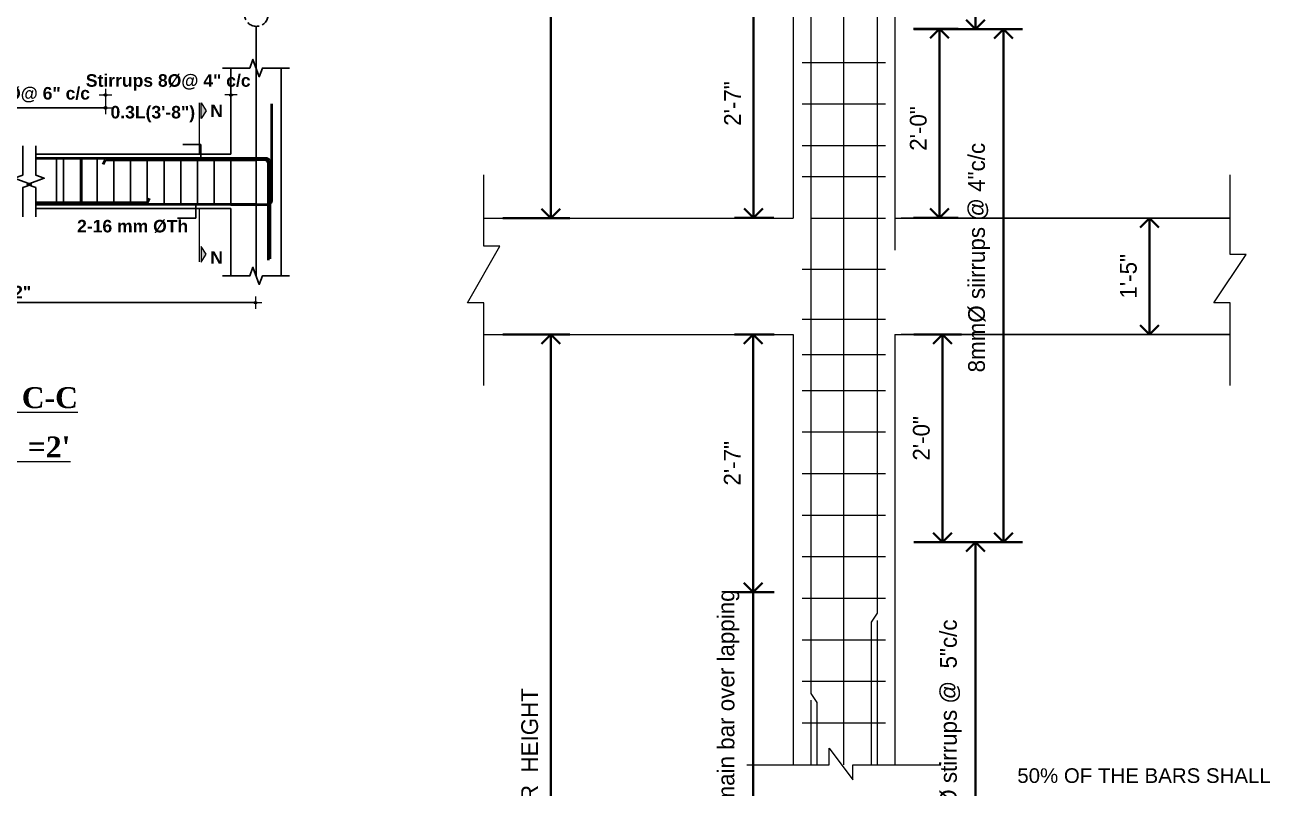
# Model space of a CAD drawing. Header units: inches. Extents: x 85856 to 287200, y -126184 to 75211.
# Drawn here: x 182624 to 183220, y -23780 to -23415 of the extents above; entities that cross this region are included whole.
import ezdxf

# ---------------------------------------------------------------- set-up
doc = ezdxf.new("R2010")
doc.units = ezdxf.units.IN
doc.header["$LTSCALE"] = 0.5
doc.header["$MEASUREMENT"] = 0
doc.header["$PDMODE"] = 66
doc.linetypes.add('ACAD_ISO02W100', pattern=[15, 12, -3])
for name, color, linetype, lineweight in [('BAR', 5, 'Continuous', 40), ('DIM', 4, 'Continuous', 5), ('dimension', 100, 'Continuous', 13), ('HATCH1', 4, 'ACAD_ISO02W100', 13), ('OUTLINE', 1, 'Continuous', 25), ('Rebars', 1, 'Continuous', 13), ('STIRRUPS', 14, 'Continuous', 18), ('TEXT', 220, 'Continuous', 9), ('texts', 152, 'Continuous', 35)]:
    doc.layers.add(name, color=color, linetype=linetype, lineweight=lineweight)
doc.layers.add('STIRRUP', color=10, linetype='Continuous')
doc.styles.add('1.8 str', font='times.ttf', dxfattribs={"width": 0.8, "height": 6})
doc.styles.add('Labels', font='arial.ttf', dxfattribs={"height": 8})
doc.styles.add('PRABIN', font='BKANT.TTF', dxfattribs={"height": 8})
doc.styles.add('STYLE1', font='arialbd.ttf')
doc.dimstyles.new('1.4', dxfattribs={"dimscale": 0, "dimtxt": 6, "dimasz": 0.5, "dimexe": 2, "dimexo": 9, "dimgap": 2, "dimtad": 1, "dimdec": 0, "dimlfac": 0.5, "dimzin": 3, "dimdsep": 46, "dimlunit": 4, "dimtxsty": '1.8 str', "dimblk": 'DIM', "dimcen": 3, "dimdle": 3, "dimse1": 1, "dimse2": 1, "dimclrd": 256, "dimclre": 256, "dimclrt": 7, "dimadec": 1, "dimazin": 2, "dimtfac": 1, "dimtdec": 0, "dimtix": 1, "dimtofl": 0, "dimtmove": 2, "dimatfit": 3, "dimldrblk": 'arrow', "dimfxl": 2, "dimfrac": 2, "dimtolj": 2, "dimtzin": 0, "dimarcsym": 0})
doc.dimstyles.new("Copy of S-2'", dxfattribs={"dimscale": 96, "dimtxt": 9, "dimasz": 0.09375, "dimexe": 0.09375, "dimexo": 0.09375, "dimgap": 0.0625, "dimtad": 1, "dimdec": 0, "dimlfac": 0.25, "dimzin": 3, "dimdsep": 46, "dimlunit": 3, "dimtxsty": 'PRABIN', "dimblk": 'OPEN90', "dimcen": 0.09375, "dimdle": 0.09375, "dimclrd": 256, "dimclre": 34, "dimclrt": 256, "dimadec": 0, "dimazin": 1, "dimtfac": 1, "dimtdec": 0, "dimtix": 1, "dimtmove": 0, "dimatfit": 3, "dimldrblk": 'DOTSMALL', "dimfxl": 1, "dimtolj": 1, "dimtzin": 1, "dimarcsym": 0})

# ---------------------------------------------------------------- blocks, each defined once
blk = doc.blocks.new('DIM')
at = {"layer": 'dimension'}
h = blk.add_hatch(color=256, dxfattribs=at)
h.paths.add_polyline_path([(0, 1.3), (0, 0), (1.3, 0, 0.414214)])
h.paths.add_polyline_path([(1.3, 0), (0, 0), (0, -1.3, 0.414214)])
h.paths.add_polyline_path([(0, 0), (-1.3, 0, 0.414214), (0, -1.3)])
h.paths.add_polyline_path([(0, 1.3, 0.414214), (-1.3, 0), (0, 0)])
for p, q in [((-6, 0), (6, 0)), ((0, 6), (0, -6))]:
    blk.add_line(p, q, dxfattribs=at)
blk.add_circle((0, 0), 1.28, dxfattribs=at)
blk = doc.blocks.new('*D683')
at = {"layer": 'Defpoints', "color": 0, "ltscale": 10, "transparency": 16777216}
for p in [(182722.86, -23448.88), (182722.86, -23462.42), (182662.86, -23479.93)]:
    blk.add_point(p, dxfattribs=at)
at = {"layer": 'dimension', "lineweight": -2, "ltscale": 10, "transparency": 16777216}
for p, q in [((182662.36, -23448.88), (182661.86, -23448.88)), ((182723.36, -23448.88), (182723.86, -23448.88))]:
    blk.add_line(p, q, dxfattribs=at)
at = {"layer": 'dimension', "lineweight": -2, "ltscale": 10, "transparency": 16777216, "xscale": 0.5, "yscale": 0.5, "zscale": 0.5}
blk.add_blockref('DIM', (182662.86, -23448.88), dxfattribs=at)
at = {"layer": 'dimension', "lineweight": -2, "ltscale": 10, "transparency": 16777216, "xscale": 0.5, "yscale": 0.5, "zscale": 0.5, "rotation": 180}
blk.add_blockref('DIM', (182722.86, -23448.88), dxfattribs=at)
at = {"layer": 'dimension', "color": 7, "ltscale": 10, "transparency": 16777216, "insert": (182692.86, -23442.85), "char_height": 6, "attachment_point": 5, "style": 'STYLE1'}
blk.add_mtext('\\A2;Stirrups 8%%C@ 4" c/c', dxfattribs=at)
blk = doc.blocks.new('arrow')
at = {"layer": 'dimension'}
blk.add_lwpolyline([(1.2, 0, 0, 2.1, 0), (-2.3, 0, 0, 0, 0), (1.2, 0, 0, 0, 0)], format="xyseb", dxfattribs=at)
blk = doc.blocks.new('*D684')
at = {"layer": 'Defpoints', "color": 0, "ltscale": 10, "transparency": 16777216}
for p in [(182662.86, -23455), (182569.3, -23486.42), (182662.86, -23486.42)]:
    blk.add_point(p, dxfattribs=at)
at = {"layer": 'dimension', "lineweight": -2, "ltscale": 10, "transparency": 16777216}
blk.add_line((182569.8, -23455), (182662.36, -23455), dxfattribs=at)
at = {"layer": 'dimension', "lineweight": -2, "ltscale": 10, "transparency": 16777216, "xscale": 0.5, "yscale": 0.5, "zscale": 0.5, "rotation": 180}
blk.add_blockref('DIM', (182569.3, -23455), dxfattribs=at)
at = {"layer": 'dimension', "lineweight": -2, "ltscale": 10, "transparency": 16777216, "xscale": 0.5, "yscale": 0.5, "zscale": 0.5}
blk.add_blockref('DIM', (182662.86, -23455), dxfattribs=at)
at = {"layer": 'dimension', "color": 7, "ltscale": 10, "transparency": 16777216, "insert": (182616.08, -23448.97), "char_height": 6, "attachment_point": 5, "style": 'STYLE1'}
blk.add_mtext('\\A2;Stirrups 8%%C@ 6" c/c', dxfattribs=at)
blk = doc.blocks.new('*D686')
at = {"layer": 'Defpoints', "color": 0, "ltscale": 10, "transparency": 16777216}
for p in [(182497.3, -23535.38), (182734.65, -23535.38), (182734.65, -23548.19)]:
    blk.add_point(p, dxfattribs=at)
at = {"layer": 'dimension', "lineweight": -2, "ltscale": 10, "transparency": 16777216}
blk.add_line((182497.8, -23548.19), (182734.15, -23548.19), dxfattribs=at)
at = {"layer": 'dimension', "lineweight": -2, "ltscale": 10, "transparency": 16777216, "xscale": 0.5, "yscale": 0.5, "zscale": 0.5, "rotation": 180}
blk.add_blockref('DIM', (182497.3, -23548.19), dxfattribs=at)
at = {"layer": 'dimension', "lineweight": -2, "ltscale": 10, "transparency": 16777216, "xscale": 0.5, "yscale": 0.5, "zscale": 0.5}
blk.add_blockref('DIM', (182734.65, -23548.19), dxfattribs=at)
at = {"layer": 'dimension', "color": 7, "ltscale": 10, "transparency": 16777216, "insert": (182615.97, -23543.17), "char_height": 6, "attachment_point": 5, "style": 'STYLE1'}
blk.add_mtext('\\A2;12\'-2"', dxfattribs=at)
blk = doc.blocks.new('_Open90')
at = {"color": 0, "linetype": 'ByBlock', "lineweight": -2}
for p, q in [((0, 0), (-1, 0)), ((-0.5, 0.5), (0, 0)), ((0, 0), (-0.5, -0.5))]:
    blk.add_line(p, q, dxfattribs=at)
blk = doc.blocks.new('*D625')
at = {"layer": 'Defpoints', "color": 0, "transparency": 16777216}
for p in [(98472.36, -9732.46), (98510.86, -9732.46), (98472.36, -9916.82)]:
    blk.add_point(p, dxfattribs=at)
at = {"layer": 'DIM', "color": 34, "lineweight": -2, "transparency": 16777216}
for p, q in [((98481.36, -9732.46), (98519.86, -9732.46)), ((98481.36, -9916.82), (98519.86, -9916.82))]:
    blk.add_line(p, q, dxfattribs=at)
at = {"layer": 'DIM', "lineweight": -2, "transparency": 16777216}
blk.add_line((98510.86, -9907.82), (98510.86, -9741.46), dxfattribs=at)
at = {"layer": 'DIM', "lineweight": -2, "transparency": 16777216, "xscale": 9, "yscale": 9, "zscale": 9}
for p, rotation in [((98510.86, -9732.46), 90), ((98510.86, -9916.82), 270)]:
    blk.add_blockref('_Open90', p, dxfattribs=dict(at, rotation=rotation))
at = {"layer": 'DIM', "transparency": 16777216, "insert": (98499.13, -9824.64), "char_height": 8, "attachment_point": 5, "rotation": 90, "style": 'PRABIN'}
blk.add_mtext('\\A1;8mm%%C stirrups @  5"c/c', dxfattribs=at)
blk = doc.blocks.new('_DOTSMALL')
at = {"color": 0, "linetype": 'ByBlock', "const_width": 0.5}
blk.add_lwpolyline([(-0.0625, 0, 1), (0.0625, 0, 1)], format="xyb", close=True, dxfattribs=at)
blk = doc.blocks.new('*D626')
at = {"layer": 'Defpoints', "color": 0, "transparency": 16777216}
for p in [(98275.84, -9633.1), (98275.84, -10007.2), (98307.89, -10007.2)]:
    blk.add_point(p, dxfattribs=at)
at = {"layer": 'DIM', "color": 34, "lineweight": -2, "transparency": 16777216}
for p, q in [((98284.84, -9633.1), (98316.89, -9633.1)), ((98284.84, -10007.2), (98316.89, -10007.2))]:
    blk.add_line(p, q, dxfattribs=at)
at = {"layer": 'DIM', "lineweight": -2, "transparency": 16777216}
blk.add_line((98307.89, -9642.1), (98307.89, -9998.2), dxfattribs=at)
at = {"layer": 'DIM', "lineweight": -2, "transparency": 16777216, "xscale": 9, "yscale": 9, "zscale": 9}
for p, rotation in [((98307.89, -9633.1), 90), ((98307.89, -10007.2), 270)]:
    blk.add_blockref('_Open90', p, dxfattribs=dict(at, rotation=rotation))
at = {"layer": 'DIM', "transparency": 16777216, "insert": (98297.78, -9783.56), "char_height": 8, "attachment_point": 5, "rotation": 90, "style": 'PRABIN'}
blk.add_mtext('\\A1;FLOOR  HEIGHT', dxfattribs=at)
blk = doc.blocks.new('*D627')
at = {"layer": 'Defpoints', "color": 0, "transparency": 16777216}
for p in [(98472.2, -9916.65), (98472.2, -10007.04), (98493.66, -10007.04)]:
    blk.add_point(p, dxfattribs=at)
at = {"layer": 'DIM', "color": 34, "lineweight": -2, "transparency": 16777216}
for p, q in [((98481.2, -9916.65), (98502.66, -9916.65)), ((98481.2, -10007.04), (98502.66, -10007.04))]:
    blk.add_line(p, q, dxfattribs=at)
at = {"layer": 'DIM', "lineweight": -2, "transparency": 16777216}
blk.add_line((98493.66, -9925.65), (98493.66, -9998.04), dxfattribs=at)
at = {"layer": 'DIM', "lineweight": -2, "transparency": 16777216, "xscale": 9, "yscale": 9, "zscale": 9}
for p, rotation in [((98493.66, -9916.65), 90), ((98493.66, -10007.04), 270)]:
    blk.add_blockref('_Open90', p, dxfattribs=dict(at, rotation=rotation))
at = {"layer": 'DIM', "transparency": 16777216, "insert": (98483.56, -9964.35), "char_height": 8, "attachment_point": 5, "rotation": 90, "style": 'PRABIN'}
blk.add_mtext('\\A1;2\'-0"', dxfattribs=at)
blk = doc.blocks.new('*D628')
at = {"layer": 'Defpoints', "color": 0, "transparency": 16777216}
for p in [(98423.51, -9892.81), (98404.73, -10007.04), (98423.51, -10007.04)]:
    blk.add_point(p, dxfattribs=at)
at = {"layer": 'DIM', "color": 34, "lineweight": -2, "transparency": 16777216}
for p, q in [((98414.51, -9892.81), (98395.73, -9892.81)), ((98414.51, -10007.04), (98395.73, -10007.04))]:
    blk.add_line(p, q, dxfattribs=at)
at = {"layer": 'DIM', "lineweight": -2, "transparency": 16777216}
blk.add_line((98404.73, -9901.81), (98404.73, -9998.04), dxfattribs=at)
at = {"layer": 'DIM', "lineweight": -2, "transparency": 16777216, "xscale": 9, "yscale": 9, "zscale": 9}
for p, rotation in [((98404.73, -9892.81), 90), ((98404.73, -10007.04), 270)]:
    blk.add_blockref('_Open90', p, dxfattribs=dict(at, rotation=rotation))
at = {"layer": 'DIM', "transparency": 16777216, "insert": (98394.69, -9952.42), "char_height": 8, "attachment_point": 5, "rotation": 90, "style": 'PRABIN'}
blk.add_mtext('\\A1;2\'-7"', dxfattribs=at)
blk = doc.blocks.new('*D633')
at = {"layer": 'Defpoints', "color": 0, "transparency": 16777216}
for p in [(98472.36, -9916.82), (98524.29, -9916.82), (98472.36, -10162.2)]:
    blk.add_point(p, dxfattribs=at)
at = {"layer": 'DIM', "color": 34, "lineweight": -2, "transparency": 16777216}
for p, q in [((98481.36, -9916.82), (98533.29, -9916.82)), ((98481.36, -10162.2), (98533.29, -10162.2))]:
    blk.add_line(p, q, dxfattribs=at)
at = {"layer": 'DIM', "lineweight": -2, "transparency": 16777216}
blk.add_line((98524.29, -10153.2), (98524.29, -9925.82), dxfattribs=at)
at = {"layer": 'DIM', "lineweight": -2, "transparency": 16777216, "xscale": 9, "yscale": 9, "zscale": 9}
for p, rotation in [((98524.29, -9916.82), 90), ((98524.29, -10162.2), 270)]:
    blk.add_blockref('_Open90', p, dxfattribs=dict(at, rotation=rotation))
at = {"layer": 'DIM', "transparency": 16777216, "insert": (98512.57, -10026.11), "char_height": 8, "attachment_point": 5, "rotation": 90, "style": 'PRABIN'}
blk.add_mtext('\\A1;8mm%%C siirrups @ 4"c/c', dxfattribs=at)
blk = doc.blocks.new('*D643')
at = {"layer": 'Defpoints', "color": 0, "transparency": 16777216}
for p in [(98423.67, -10186.05), (98404.61, -10325.58), (98423.67, -10325.58)]:
    blk.add_point(p, dxfattribs=at)
at = {"layer": 'DIM', "lineweight": -2, "transparency": 16777216}
for p, q in [((98404.61, -10177.05), (98404.61, -10168.05)), ((98404.61, -10186.05), (98404.61, -10325.58)), ((98404.61, -10334.58), (98404.61, -10343.58))]:
    blk.add_line(p, q, dxfattribs=at)
at = {"layer": 'DIM', "color": 34, "lineweight": -2, "transparency": 16777216}
for p, q in [((98414.67, -10186.05), (98395.61, -10186.05)), ((98414.67, -10325.58), (98395.61, -10325.58))]:
    blk.add_line(p, q, dxfattribs=at)
at = {"layer": 'DIM', "lineweight": -2, "transparency": 16777216, "xscale": 9, "yscale": 9, "zscale": 9}
for p, rotation in [((98404.61, -10186.05), 270), ((98404.61, -10325.58), 90)]:
    blk.add_blockref('_Open90', p, dxfattribs=dict(at, rotation=rotation))
at = {"layer": 'DIM', "transparency": 16777216, "insert": (98392.81, -10255.82), "char_height": 8, "attachment_point": 5, "rotation": 90, "style": 'PRABIN'}
blk.add_mtext('\\A1;Zone of main bar over lapping', dxfattribs=at)
blk = doc.blocks.new('*D645')
at = {"layer": 'Defpoints', "color": 0, "transparency": 16777216}
for p in [(98472.36, -10162.2), (98510.86, -10162.2), (98472.36, -10349.43)]:
    blk.add_point(p, dxfattribs=at)
at = {"layer": 'DIM', "color": 34, "lineweight": -2, "transparency": 16777216}
for p, q in [((98481.36, -10162.2), (98519.86, -10162.2)), ((98481.36, -10349.43), (98519.86, -10349.43))]:
    blk.add_line(p, q, dxfattribs=at)
at = {"layer": 'DIM', "lineweight": -2, "transparency": 16777216}
blk.add_line((98510.86, -10340.43), (98510.86, -10171.2), dxfattribs=at)
at = {"layer": 'DIM', "lineweight": -2, "transparency": 16777216, "xscale": 9, "yscale": 9, "zscale": 9}
for p, rotation in [((98510.86, -10162.2), 90), ((98510.86, -10349.43), 270)]:
    blk.add_blockref('_Open90', p, dxfattribs=dict(at, rotation=rotation))
at = {"layer": 'DIM', "transparency": 16777216, "insert": (98499.13, -10255.82), "char_height": 8, "attachment_point": 5, "rotation": 90, "style": 'PRABIN'}
blk.add_mtext('\\A1;8mm%%C stirrups @  5"c/c', dxfattribs=at)
blk = doc.blocks.new('*D646')
at = {"layer": 'Defpoints', "color": 0, "transparency": 16777216}
for p in [(98423.67, -10062.84), (98404.61, -10186.05), (98423.67, -10186.05)]:
    blk.add_point(p, dxfattribs=at)
at = {"layer": 'DIM', "color": 34, "lineweight": -2, "transparency": 16777216}
for p, q in [((98414.67, -10062.84), (98395.61, -10062.84)), ((98414.67, -10186.05), (98395.61, -10186.05))]:
    blk.add_line(p, q, dxfattribs=at)
at = {"layer": 'DIM', "lineweight": -2, "transparency": 16777216}
blk.add_line((98404.61, -10071.84), (98404.61, -10177.05), dxfattribs=at)
at = {"layer": 'DIM', "lineweight": -2, "transparency": 16777216, "xscale": 9, "yscale": 9, "zscale": 9}
for p, rotation in [((98404.61, -10062.84), 90), ((98404.61, -10186.05), 270)]:
    blk.add_blockref('_Open90', p, dxfattribs=dict(at, rotation=rotation))
at = {"layer": 'DIM', "transparency": 16777216, "insert": (98394.57, -10124.45), "char_height": 8, "attachment_point": 5, "rotation": 90, "style": 'PRABIN'}
blk.add_mtext('\\A1;2\'-7"', dxfattribs=at)
blk = doc.blocks.new('*D647')
at = {"layer": 'Defpoints', "color": 0, "transparency": 16777216}
for p in [(98472.36, -10062.84), (98472.36, -10162.2), (98495.12, -10162.2)]:
    blk.add_point(p, dxfattribs=at)
at = {"layer": 'DIM', "color": 34, "lineweight": -2, "transparency": 16777216}
for p, q in [((98481.36, -10062.84), (98504.12, -10062.84)), ((98481.36, -10162.2), (98504.12, -10162.2))]:
    blk.add_line(p, q, dxfattribs=at)
at = {"layer": 'DIM', "lineweight": -2, "transparency": 16777216}
blk.add_line((98495.12, -10071.84), (98495.12, -10153.2), dxfattribs=at)
at = {"layer": 'DIM', "lineweight": -2, "transparency": 16777216, "xscale": 9, "yscale": 9, "zscale": 9}
for p, rotation in [((98495.12, -10062.84), 90), ((98495.12, -10162.2), 270)]:
    blk.add_blockref('_Open90', p, dxfattribs=dict(at, rotation=rotation))
at = {"layer": 'DIM', "transparency": 16777216, "insert": (98485.02, -10112.52), "char_height": 8, "attachment_point": 5, "rotation": 90, "style": 'PRABIN'}
blk.add_mtext('\\A1;2\'-0"', dxfattribs=at)
blk = doc.blocks.new('*D648')
at = {"layer": 'Defpoints', "color": 0, "transparency": 16777216}
for p in [(98275.84, -10062.84), (98275.84, -10439.82), (98307.89, -10439.82)]:
    blk.add_point(p, dxfattribs=at)
at = {"layer": 'DIM', "color": 34, "lineweight": -2, "transparency": 16777216}
for p, q in [((98284.84, -10062.84), (98316.89, -10062.84)), ((98284.84, -10439.82), (98316.89, -10439.82))]:
    blk.add_line(p, q, dxfattribs=at)
at = {"layer": 'DIM', "lineweight": -2, "transparency": 16777216}
blk.add_line((98307.89, -10071.84), (98307.89, -10430.82), dxfattribs=at)
at = {"layer": 'DIM', "lineweight": -2, "transparency": 16777216, "xscale": 9, "yscale": 9, "zscale": 9}
for p, rotation in [((98307.89, -10062.84), 90), ((98307.89, -10439.82), 270)]:
    blk.add_blockref('_Open90', p, dxfattribs=dict(at, rotation=rotation))
at = {"layer": 'DIM', "transparency": 16777216, "insert": (98297.78, -10273.53), "char_height": 8, "attachment_point": 5, "rotation": 90, "style": 'PRABIN'}
blk.add_mtext('\\A1;FLOOR  HEIGHT', dxfattribs=at)
blk = doc.blocks.new('*D650')
at = {"layer": 'Defpoints', "color": 0, "ltscale": 0.5, "transparency": 16777216}
for p in [(98594.06, -10007.2), (98594.06, -10007.2), (98594.06, -10062.84)]:
    blk.add_point(p, dxfattribs=at)
at = {"layer": 'DIM', "lineweight": -2, "ltscale": 0.5, "transparency": 16777216}
blk.add_line((98594.06, -10053.84), (98594.06, -10016.2), dxfattribs=at)
at = {"layer": 'DIM', "lineweight": -2, "ltscale": 0.5, "transparency": 16777216, "xscale": 9, "yscale": 9, "zscale": 9}
for p, rotation in [((98594.06, -10007.2), 90), ((98594.06, -10062.84), 270)]:
    blk.add_blockref('_Open90', p, dxfattribs=dict(at, rotation=rotation))
at = {"layer": 'DIM', "ltscale": 0.5, "transparency": 16777216, "insert": (98583.99, -10035.02), "char_height": 8, "attachment_point": 5, "rotation": 90, "style": 'PRABIN'}
blk.add_mtext('\\A1;1\'-5"', dxfattribs=at)
blk = doc.blocks.new('FGDF')
at = {"layer": 'DIM'}
for p, q in [((98472.36, -10007.2), (98632.63, -10007.2)), ((98275.84, -10062.84), (98394.73, -10062.84)), ((98275.84, -10062.84), (98394.73, -10062.84)), ((98394.73, -10062.84), (98423.67, -10062.84)), ((98472.36, -10062.84), (98632.63, -10062.84)), ((98472.36, -10062.84), (98632.63, -10062.84)), ((98632.63, -10062.84), (98475.34, -10062.84))]:
    blk.add_line(p, q, dxfattribs=at)
at = {"layer": 'OUTLINE', "lineweight": 18, "ltscale": 0.1}
for p, q in [((98423.67, -9847.77), (98423.67, -10007.2)), ((98472.36, -9847.77), (98472.36, -10022.49)), ((98275.84, -10007.2), (98423.67, -10007.2)), ((98632.63, -10007.2), (98475.34, -10007.2)), ((98423.67, -10062.84), (98423.67, -10268.6)), ((98472.36, -10062.84), (98472.36, -10268.6)), ((98632.63, -10062.84), (98475.34, -10062.84))]:
    blk.add_line(p, q, dxfattribs=at)
for points in [[(98275.84, -10087.25), (98275.84, -10047.78), (98268, -10047.78), (98283.41, -10020.66), (98275.84, -10020.66), (98275.84, -9986.49)], [(98632.63, -10087.25), (98632.63, -10047.78), (98624.79, -10047.78), (98640.2, -10024.63), (98632.63, -10024.63), (98632.63, -9986.49)], [(98401.51, -10268.6), (98440.98, -10268.6), (98440.98, -10260.76), (98452.2, -10275.83), (98452.2, -10268.6), (98494.31, -10268.6)]]:
    blk.add_lwpolyline(points, dxfattribs=at)
at = {"layer": 'Rebars'}
for p, q in [((98432.12, -9847.77), (98432.12, -10007.2)), ((98447.99, -10007.2), (98447.99, -9847.77)), ((98463.91, -9847.77), (98463.91, -10007.2)), ((98432.12, -10007.2), (98432.12, -10234.59)), ((98447.99, -10268.6), (98447.99, -10007.2)), ((98463.91, -10007.2), (98463.91, -10196.15)), ((98463.91, -10196.15), (98460.98, -10200.41)), ((98460.98, -10200.41), (98460.98, -10268.6)), ((98463.91, -10199.66), (98463.91, -10268.6)), ((98432.12, -10234.59), (98435.06, -10238.85)), ((98432.12, -10237.68), (98432.12, -10268.6)), ((98435.06, -10238.85), (98435.06, -10268.6))]:
    blk.add_line(p, q, dxfattribs=at)
at = {"layer": 'STIRRUPS', "ltscale": 0.1}
for p, q in [((98428.09, -9932.71), (98467.89, -9932.71)), ((98428.09, -9952.59), (98467.89, -9952.59)), ((98428.09, -9972.46), (98467.89, -9972.46)), ((98428.09, -9972.46), (98467.89, -9972.46)), ((98428.09, -9987.33), (98467.89, -9987.33)), ((98432.12, -10007.2), (98467.89, -10007.2)), ((98428.09, -10031.66), (98467.89, -10031.66)), ((98428.09, -10055.51), (98467.89, -10055.51)), ((98428.09, -10072.45), (98467.89, -10072.45)), ((98428.09, -10089.59), (98467.89, -10089.59)), ((98428.09, -10109.46), (98467.89, -10109.46)), ((98428.09, -10129.33), (98467.89, -10129.33)), ((98428.09, -10149.2), (98467.89, -10149.2)), ((98428.09, -10169.07), (98467.89, -10169.07)), ((98428.09, -10169.07), (98467.89, -10169.07)), ((98428.09, -10188.95), (98467.89, -10188.95)), ((98428.09, -10208.82), (98467.89, -10208.82)), ((98428.09, -10228.69), (98467.89, -10228.69)), ((98428.09, -10248.56), (98467.89, -10248.56))]:
    blk.add_line(p, q, dxfattribs=at)
at = {"layer": 'texts', "color": 254, "ltscale": 0.1, "style": 'Labels'}
blk.add_text('50% OF THE BARS SHALL ', height=7, dxfattribs=at).set_placement((98530.85, -10277.31))
at = {"layer": 'DIM'}
for base, p1, p2, text, picture, middle in [((98307.89, -10007.2), (98275.84, -9633.1), (98275.84, -10007.2), 'FLOOR  HEIGHT', '*D626', (98307.89, -9783.56)), ((98404.73, -10007.04), (98423.51, -9892.81), (98423.51, -10007.04), '2\'-7"', '*D628', (98404.73, -9952.42)), ((98493.66, -10007.04), (98472.2, -9916.65), (98472.2, -10007.04), '2\'-0"', '*D627', (98493.66, -9964.35)), ((98524.29, -9916.82), (98472.36, -10162.2), (98472.36, -9916.82), '8mm%%C siirrups @ 4"c/c', '*D633', (98524.29, -10026.11)), ((98307.89, -10439.82), (98275.84, -10062.84), (98275.84, -10439.82), 'FLOOR  HEIGHT', '*D648', (98307.89, -10273.53))]:
    dim = blk.add_linear_dim(base=base, p1=p1, p2=p2, angle=90, text=text, dimstyle="Copy of S-2'", dxfattribs=at)
    dim.commit()
    dim.dimension.update_dxf_attribs({"geometry": picture, "text_midpoint": middle, "dimtype": 128})
for base, p1, p2, picture, middle in [((98510.86, -9732.46), (98472.36, -9916.82), (98472.36, -9732.46), '*D625', (98499.13, -9824.64)), ((98510.86, -10162.2), (98472.36, -10349.43), (98472.36, -10162.2), '*D645', (98499.13, -10255.82))]:
    dim = blk.add_linear_dim(base=base, p1=p1, p2=p2, angle=90, text='8mm%%C stirrups @  5"c/c', dimstyle="Copy of S-2'", override={"dimtmove": 1}, dxfattribs=at)
    dim.commit()
    dim.dimension.update_dxf_attribs({"geometry": picture, "text_midpoint": middle})
at = {"layer": 'DIM', "ltscale": 0.5}
dim = blk.add_linear_dim(base=(98594.06, -10007.2), p1=(98594.06, -10062.84), p2=(98594.06, -10007.2), angle=90, text='1\'-5"', dimstyle="Copy of S-2'", dxfattribs=at)
dim.commit()
dim.dimension.update_dxf_attribs({"geometry": '*D650', "text_midpoint": (98583.99, -10035.02)})
at = {"layer": 'DIM'}
for base, p1, p2, text, picture, middle in [((98404.61, -10186.05), (98423.67, -10062.84), (98423.67, -10186.05), '2\'-7"', '*D646', (98394.57, -10124.45)), ((98495.12, -10162.2), (98472.36, -10062.84), (98472.36, -10162.2), '2\'-0"', '*D647', (98485.02, -10112.52)), ((98404.61, -10325.58), (98423.67, -10186.05), (98423.67, -10325.58), 'Zone of main bar over lapping', '*D643', (98392.81, -10255.82))]:
    dim = blk.add_linear_dim(base=base, p1=p1, p2=p2, angle=90, text=text, dimstyle="Copy of S-2'", dxfattribs=at)
    dim.commit()
    dim.dimension.update_dxf_attribs({"geometry": picture, "text_midpoint": middle})

msp = doc.modelspace()

# ---------------------------------------------------------------- hatches: boundary and pattern name
at = {"layer": 'TEXT', "ltscale": 10}
for points in [[(182708.66, -23452.64), (182708.66, -23460.14), (182710.97, -23456.39)], [(182708.66, -23528.78), (182708.66, -23521.27), (182710.97, -23525.03)]]:
    msp.add_hatch(color=256, dxfattribs=at).paths.add_polyline_path(points)

# ---------------------------------------------------------------- linework, layer by layer
for p, q in [((182734.86, -23436.02), (182734.86, -23416.07)), ((182734.86, -23436.02), (182734.86, -23535.38)), ((182734.86, -23535.38), (182734.86, -23515.42))]:
    msp.add_line(p, q)
at = {"ltscale": 10}
for p, q in [((182722.86, -23477.18), (182722.86, -23436.02)), ((182746.86, -23479.93), (182746.86, -23436.02)), ((182629.51, -23477.18), (182722.86, -23477.18)), ((182746.86, -23535.38), (182746.86, -23479.93)), ((182629.51, -23503.18), (182722.86, -23503.18)), ((182722.86, -23535.38), (182722.86, -23503.18))]:
    msp.add_line(p, q, dxfattribs=at)
at = {"linetype": 'Continuous', "ltscale": 10}
for points in [[(182750.86, -23436.02), (182737.86, -23436.02), (182736.36, -23440.14), (182733.36, -23431.9), (182731.86, -23436.02), (182718.86, -23436.02)], [(182623.3, -23473.18), (182623.3, -23487.18), (182619.18, -23488.68), (182627.42, -23491.68), (182623.3, -23493.18), (182623.3, -23507.18)], [(182623.3, -23473.18), (182623.3, -23487.18), (182619.18, -23488.68), (182627.42, -23491.68), (182623.3, -23493.18), (182623.3, -23507.18)], [(182629.51, -23473.18), (182629.51, -23487.18), (182633.63, -23488.68), (182625.39, -23491.68), (182629.51, -23493.18), (182629.51, -23507.18)], [(182629.51, -23473.18), (182629.51, -23487.18), (182633.63, -23488.68), (182625.39, -23491.68), (182629.51, -23493.18), (182629.51, -23507.18)], [(182750.86, -23535.38), (182737.86, -23535.38), (182736.36, -23539.5), (182733.36, -23531.25), (182731.86, -23535.38), (182718.86, -23535.38)]]:
    msp.add_lwpolyline(points, dxfattribs=at)
at = {"layer": 'BAR', "ltscale": 10}
for p, q in [((182734.86, -23479.18), (182629.51, -23479.18)), ((182734.86, -23501.18), (182629.51, -23501.18))]:
    msp.add_line(p, q, dxfattribs=at)
for points in [[(182722.86, -23501.18), (182740.35, -23501.18, 0.414214), (182742.36, -23499.17), (182742.36, -23453.18)], [(182741.61, -23527.18), (182741.61, -23481.2, 0.414214), (182739.6, -23479.18), (182722.86, -23479.18)], [(182740.86, -23527.93), (182740.86, -23481.95, 0.414214), (182738.85, -23479.93), (182722.86, -23479.93)]]:
    msp.add_lwpolyline(points, format="xyb", dxfattribs=at)
for points in [[(182661.82, -23481.93), (182662.86, -23479.93), (182734.86, -23479.93)], [(182683.82, -23498.43), (182682.86, -23500.43), (182629.51, -23500.43)]]:
    msp.add_lwpolyline(points, dxfattribs=at)
at = {"layer": 'dimension', "ltscale": 10}
for p, q in [((182707.81, -23477.18), (182707.81, -23452.69)), ((182707.81, -23528.73), (182707.81, -23503.18))]:
    msp.add_line(p, q, dxfattribs=at)
msp.add_lwpolyline([(182708.66, -23460.14), (182708.66, -23452.64), (182710.97, -23456.39), (182708.66, -23460.14)], dxfattribs=at)
at = {"layer": 'HATCH1', "lineweight": 25}
msp.add_circle((182735.03, -23410.47), 5.6, dxfattribs=at)
at = {"layer": 'STIRRUP'}
for p, q in [((182639.51, -23478.78), (182639.51, -23501.58)), ((182642.86, -23478.78), (182642.86, -23501.58)), ((182650.86, -23478.78), (182650.86, -23501.58)), ((182651.51, -23478.78), (182651.51, -23501.58)), ((182658.86, -23478.78), (182658.86, -23501.58)), ((182666.86, -23478.78), (182666.86, -23501.58)), ((182674.86, -23478.78), (182674.86, -23501.58)), ((182682.86, -23478.78), (182682.86, -23501.58)), ((182690.86, -23478.78), (182690.86, -23501.58)), ((182698.86, -23478.78), (182698.86, -23501.58)), ((182706.86, -23478.78), (182706.86, -23501.58)), ((182714.86, -23478.78), (182714.86, -23501.58)), ((182722.86, -23478.78), (182722.86, -23501.58))]:
    msp.add_line(p, q, dxfattribs=at)
at = {"layer": 'TEXT', "ltscale": 10}
msp.add_lwpolyline([(182708.66, -23521.27), (182708.66, -23528.78), (182710.97, -23525.03), (182708.66, -23521.27)], dxfattribs=at)

# ---------------------------------------------------------------- block references
at = {"color": 5, "lineweight": 35}
msp.add_blockref('FGDF', (84567.91, -13500.56), dxfattribs=at)

# ---------------------------------------------------------------- texts
at = {"layer": 'TEXT', "ltscale": 10, "style": 'STYLE1'}
for s, p in [('N', (182712.97, -23459.48)), ('2-16 mm %%CTh ', (182649.29, -23514.6)), ('N', (182712.97, -23529.6))]:
    msp.add_text(s, height=6, dxfattribs=at).set_placement(p)
at = {"layer": 'TEXT', "style": 'STYLE1'}
msp.add_text('0.3L(3\'-8")', height=6, dxfattribs=at).set_placement((182665.27, -23460.1))
at = {"layer": 'TEXT', "char_height": 10, "width": 450.6233, "attachment_point": 3, "style": 'STYLE1'}
for s, insert in [('{\\fTimes New Roman|b1|i0|c0|p18;\\LLONGITUDINAL SECTION OF BEAM ALONG  C-C}', (182649.7, -23588.62)), ('{\\fTimes New Roman|b1|i0|c0|p18;\\LSCALE : 1" =2\'}', (182646.1, -23612.19))]:
    msp.add_mtext(s, dxfattribs=dict(at, insert=insert))

# ---------------------------------------------------------------- dimensions: what is measured, and where the dimension line sits
at = {"layer": 'dimension', "ltscale": 10}
for base, p1, p2, text, picture, middle in [((182722.86, -23448.88), (182662.86, -23479.93), (182722.86, -23462.42), 'Stirrups 8%%C@ 4" c/c', '*D683', (182692.86, -23442.85)), ((182662.86, -23455), (182569.3, -23486.42), (182662.86, -23486.42), 'Stirrups 8%%C@ 6" c/c', '*D684', (182616.08, -23448.97)), ((182734.65, -23548.19), (182497.3, -23535.38), (182734.65, -23535.38), '12\'-2"', '*D686', (182615.97, -23543.17))]:
    dim = msp.add_linear_dim(base=base, p1=p1, p2=p2, text=text, dimstyle='1.4', override={"dimscale": 1, "dimtxsty": 'STYLE1'}, dxfattribs=at)
    dim.commit()
    dim.dimension.update_dxf_attribs({"geometry": picture, "text_midpoint": middle})

# ---------------------------------------------------------------- leaders
for points in [[(182708.51, -23478.78), (182708.51, -23472.58), (182699.79, -23472.58)], [(182706.03, -23501.58), (182706.03, -23507.79), (182697.31, -23507.79)]]:
    msp.add_leader(points, dimstyle='1.4', override={"dimscale": 1, "dimtxsty": 'STYLE1'}, dxfattribs=at)

doc.saveas('drawing.dxf')
